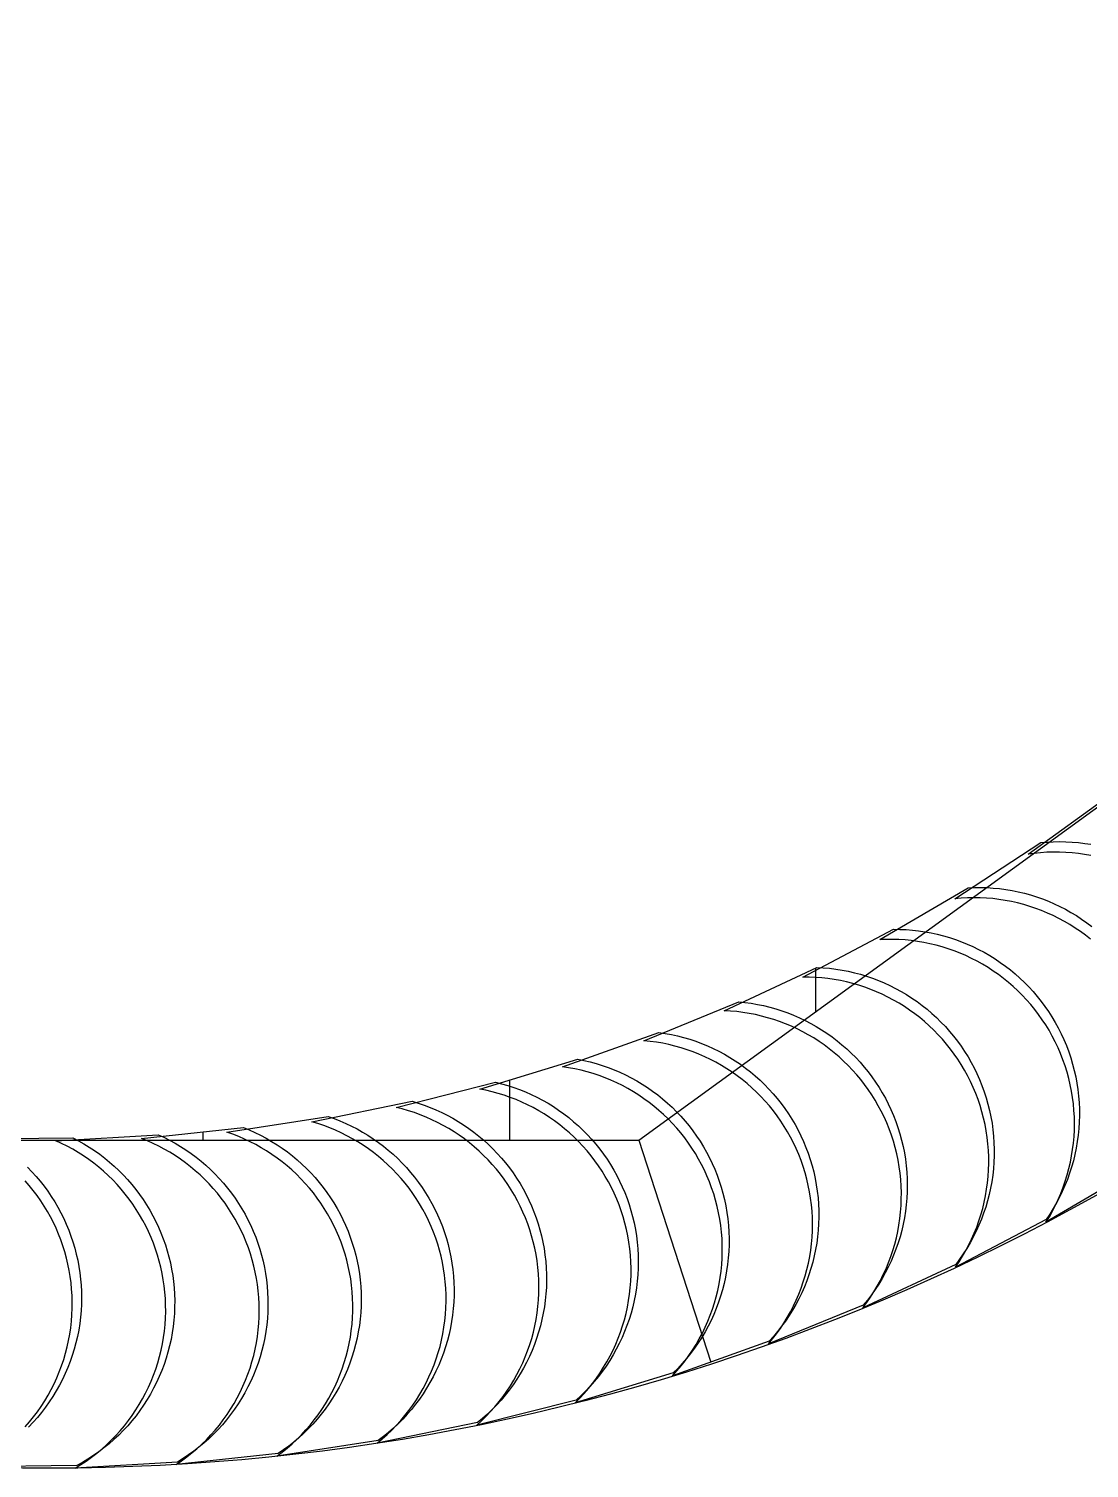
# Model space of a CAD drawing. Header units: metres. Extents: x -10.4 to 10.4, y -10.4 to 10.4.
# Drawn here: x -0.1 to 5.07, y -10.44 to -3.42 of the extents above; entities that cross this region are included whole.
import ezdxf

# ---------------------------------------------------------------- set-up
doc = ezdxf.new("R2010")
doc.units = ezdxf.units.M
for name, color, linetype in [('OBSERVED_CIRCULAR_SCAN', 3, 'Continuous'), ('SCAN_FOOTPRINTS', 5, 'Continuous'), ('TANK_BOUNDARY', 7, 'Continuous')]:
    doc.layers.add(name, color=color, linetype=linetype)

msp = doc.modelspace()

# ---------------------------------------------------------------- linework, layer by layer
at = {"layer": 'OBSERVED_CIRCULAR_SCAN'}
for p, q in [((2.872, -8.8392), (7.5191, -5.4629)), ((3.7364, -8.2112), (3.7364, -7.9982)), ((2.2419, -8.5454), (2.2419, -8.8392)), ((-2.872, -8.8392), (2.872, -8.8392)), ((0.7473, -8.8392), (0.7473, -8.7983)), ((2.872, -8.8392), (3.2237, -9.9215))]:
    msp.add_line(p, q, dxfattribs=at)
at = {"layer": 'SCAN_FOOTPRINTS'}
for points in [[(5.0782, -7.4499), (5.0479, -7.4446), (5.0174, -7.4403), (4.9868, -7.437), (4.9561, -7.4348), (4.9253, -7.4336), (4.8945, -7.4335), (4.8637, -7.4344), (4.833, -7.4364), (4.8023, -7.4394), (4.7718, -7.4435), (5.177, -7.1506)], [(5.0762, -7.8583), (5.052, -7.8393), (5.0272, -7.8211), (5.0017, -7.8037), (4.9757, -7.7872), (4.9491, -7.7717), (4.9221, -7.757), (4.8945, -7.7433), (4.8665, -7.7305), (4.838, -7.7187), (4.8092, -7.7079), (4.78, -7.6981), (4.7505, -7.6893), (4.7207, -7.6815), (4.6907, -7.6747), (4.6604, -7.6689), (4.63, -7.6642), (4.5994, -7.6605), (4.5688, -7.6579), (4.538, -7.6563), (4.5072, -7.6558), (4.4764, -7.6563), (4.4457, -7.6579), (4.415, -7.6606), (4.8336, -7.3871), (4.8336, -7.3871), (4.8643, -7.3844), (4.895, -7.3829), (4.9258, -7.3823), (4.9566, -7.3828), (4.9873, -7.3844), (5.018, -7.387), (5.0486, -7.3907), (5.079, -7.3954)], [(5.2902, -8.9864), (4.8592, -9.2398), (4.8592, -9.2398), (4.8757, -9.2126), (4.8912, -9.1849), (4.9058, -9.1566), (4.9193, -9.1279), (4.9318, -9.0987), (4.9433, -9.069), (4.9537, -9.039), (4.963, -9.0086), (4.9713, -8.9779), (4.9785, -8.9469), (4.9846, -8.9157), (4.9895, -8.8843), (4.9934, -8.8528), (4.9962, -8.8211), (4.9978, -8.7894), (4.9983, -8.7576), (4.9977, -8.7258), (4.996, -8.6941), (4.9931, -8.6624), (4.9891, -8.6309), (4.984, -8.5995), (4.9779, -8.5683), (4.9706, -8.5374), (4.9622, -8.5067), (4.9527, -8.4764), (4.9422, -8.4464), (4.9307, -8.4168), (4.918, -8.3876), (4.9044, -8.3589), (4.8898, -8.3307), (4.8742, -8.303), (4.8581, -8.2767), (4.8412, -8.251), (4.8233, -8.2259), (4.8047, -8.2014), (4.7852, -8.1776), (4.7649, -8.1544), (4.7438, -8.132), (4.722, -8.1102), (4.6994, -8.0893), (4.6761, -8.0691), (4.6522, -8.0497), (4.6276, -8.0312), (4.6024, -8.0135), (4.5766, -7.9967), (4.5502, -7.9808), (4.5233, -7.9658), (4.496, -7.9517), (4.4681, -7.9386), (4.4398, -7.9264), (4.4111, -7.9152), (4.3821, -7.905), (4.3527, -7.8958), (4.323, -7.8876), (4.2931, -7.8804), (4.2629, -7.8743), (4.2325, -7.8692), (4.202, -7.8651), (4.1714, -7.8621), (4.1406, -7.8601), (4.1099, -7.8592), (4.0791, -7.8593), (4.0483, -7.8605), (4.4793, -7.6071), (4.4793, -7.6071), (4.5101, -7.6059), (4.5409, -7.6058), (4.5717, -7.6067), (4.6024, -7.6087), (4.633, -7.6117), (4.6636, -7.6158), (4.6939, -7.6209), (4.7241, -7.627), (4.754, -7.6342), (4.7837, -7.6424), (4.8131, -7.6516), (4.8422, -7.6618), (4.8709, -7.673), (4.8991, -7.6852), (4.927, -7.6983), (4.9544, -7.7124), (4.9813, -7.7274), (5.0076, -7.7433), (5.0334, -7.7601), (5.0586, -7.7778), (5.0832, -7.7963)], [(-0.3896, -8.8331), (0.1104, -8.8272), (0.1104, -8.8272), (0.1377, -8.8415), (0.1645, -8.8567), (0.1908, -8.8728), (0.2165, -8.8897), (0.2416, -8.9076), (0.266, -8.9263), (0.2898, -8.9458), (0.313, -8.9661), (0.3354, -8.9872), (0.3571, -9.0091), (0.378, -9.0316), (0.3982, -9.0549), (0.4175, -9.0789), (0.436, -9.1035), (0.4537, -9.1287), (0.4705, -9.1545), (0.4863, -9.1809), (0.5013, -9.2078), (0.5154, -9.2352), (0.5285, -9.2631), (0.5406, -9.2914), (0.5518, -9.3201), (0.562, -9.3492), (0.5711, -9.3785), (0.5793, -9.4082), (0.5865, -9.4382), (0.5926, -9.4684), (0.5977, -9.4987), (0.6017, -9.5293), (0.6047, -9.5599), (0.6066, -9.5906), (0.6075, -9.6214), (0.6073, -9.6532), (0.606, -9.685), (0.6036, -9.7167), (0.6, -9.7482), (0.5954, -9.7797), (0.5896, -9.811), (0.5828, -9.842), (0.5748, -9.8728), (0.5658, -9.9032), (0.5556, -9.9334), (0.5445, -9.9631), (0.5323, -9.9925), (0.519, -10.0214), (0.5048, -10.0498), (0.4895, -10.0777), (0.4733, -10.105), (0.4561, -10.1318), (0.438, -10.1579), (0.419, -10.1833), (0.3991, -10.2081), (0.3783, -10.2322), (0.3567, -10.2555), (0.3343, -10.278), (0.3111, -10.2997), (0.2871, -10.3206), (0.2624, -10.3407), (0.2371, -10.3598), (0.211, -10.3781), (0.1844, -10.3954), (0.1571, -10.4117), (0.1293, -10.4271), (-0.3707, -10.433)], [(-0.1108, -8.9709), (-0.0894, -8.993), (-0.0687, -9.0159), (-0.0489, -9.0394), (-0.0299, -9.0636), (-0.0117, -9.0885), (0.0056, -9.1139), (0.0221, -9.14), (0.0376, -9.1665), (0.0522, -9.1936), (0.0659, -9.2212), (0.0787, -9.2493), (0.0904, -9.2777), (0.1012, -9.3066), (0.111, -9.3357), (0.1198, -9.3653), (0.1276, -9.3951), (0.1344, -9.4251), (0.1401, -9.4554), (0.1448, -9.4858), (0.1484, -9.5164), (0.151, -9.547), (0.1525, -9.5778), (0.153, -9.6086), (0.1525, -9.6394), (0.1508, -9.6711), (0.148, -9.7028), (0.1441, -9.7343), (0.139, -9.7657), (0.1329, -9.7969), (0.1256, -9.8278), (0.1173, -9.8585), (0.1079, -9.8889), (0.0974, -9.9189), (0.0859, -9.9485), (0.0734, -9.9777), (0.0598, -10.0065), (0.0452, -10.0347), (0.0296, -10.0624), (0.0131, -10.0895), (-0.0044, -10.1161), (-0.0229, -10.142), (-0.0422, -10.1672), (-0.0624, -10.1918), (-0.0834, -10.2156), (-0.1053, -10.2386)], [(-0.1217, -10.2381), (-0.1009, -10.214), (-0.081, -10.1892), (-0.062, -10.1638), (-0.0439, -10.1377), (-0.0267, -10.1109), (-0.0104, -10.0836), (0.0048, -10.0557), (0.0191, -10.0273), (0.0323, -9.9984), (0.0445, -9.969), (0.0557, -9.9393), (0.0658, -9.9091), (0.0748, -9.8787), (0.0828, -9.8479), (0.0897, -9.8169), (0.0954, -9.7856), (0.1001, -9.7542), (0.1036, -9.7226), (0.1061, -9.6909), (0.1074, -9.6591), (0.1076, -9.6273), (0.1067, -9.5965), (0.1047, -9.5658), (0.1017, -9.5352), (0.0977, -9.5046), (0.0926, -9.4743), (0.0865, -9.4441), (0.0793, -9.4141), (0.0712, -9.3845), (0.062, -9.3551), (0.0518, -9.326), (0.0407, -9.2973), (0.0285, -9.269), (0.0154, -9.2411), (0.0014, -9.2137), (-0.0136, -9.1868), (-0.0295, -9.1604), (-0.0463, -9.1346), (-0.0639, -9.1094), (-0.0824, -9.0848), (-0.1018, -9.0608), (-0.1219, -9.0375)]]:
    msp.add_lwpolyline(points, dxfattribs=at)
for points in [[(4.1151, -7.8101), (4.1459, -7.8104), (4.1766, -7.8117), (4.2073, -7.8141), (4.2379, -7.8175), (4.2684, -7.822), (4.2987, -7.8275), (4.3288, -7.8341), (4.3587, -7.8416), (4.3882, -7.8502), (4.4175, -7.8598), (4.4464, -7.8704), (4.4749, -7.8819), (4.5031, -7.8945), (4.5307, -7.908), (4.5579, -7.9224), (4.5846, -7.9378), (4.6108, -7.954), (4.6364, -7.9712), (4.6613, -7.9892), (4.6857, -8.008), (4.7094, -8.0277), (4.7324, -8.0482), (4.7547, -8.0694), (4.7762, -8.0914), (4.797, -8.1141), (4.817, -8.1376), (4.8362, -8.1616), (4.8545, -8.1864), (4.872, -8.2117), (4.8886, -8.2377), (4.9043, -8.2641), (4.9191, -8.2911), (4.9334, -8.3195), (4.9467, -8.3484), (4.959, -8.3777), (4.9702, -8.4075), (4.9804, -8.4376), (4.9894, -8.4681), (4.9974, -8.4988), (5.0044, -8.5298), (5.0102, -8.5611), (5.0149, -8.5925), (5.0185, -8.6241), (5.021, -8.6558), (5.0223, -8.6876), (5.0226, -8.7193), (5.0217, -8.7511), (5.0197, -8.7828), (5.0165, -8.8145), (5.0123, -8.846), (5.0069, -8.8773), (5.0005, -8.9084), (4.9929, -8.9393), (4.9843, -8.9699), (4.9746, -9.0002), (4.9638, -9.0301), (4.952, -9.0596), (4.9391, -9.0886), (4.9253, -9.1172), (4.9104, -9.1453), (4.8945, -9.1729), (4.8777, -9.1998), (4.8599, -9.2262), (4.4174, -9.459), (4.4174, -9.459), (4.4352, -9.4326), (4.452, -9.4056), (4.4679, -9.3781), (4.4827, -9.35), (4.4966, -9.3214), (4.5095, -9.2923), (4.5213, -9.2628), (4.5321, -9.2329), (4.5418, -9.2027), (4.5504, -9.1721), (4.558, -9.1412), (4.5644, -9.1101), (4.5698, -9.0787), (4.574, -9.0472), (4.5771, -9.0156), (4.5792, -8.9839), (4.58, -8.9521), (4.5798, -8.9203), (4.5784, -8.8886), (4.576, -8.8569), (4.5724, -8.8253), (4.5677, -8.7939), (4.5618, -8.7626), (4.5549, -8.7316), (4.5469, -8.7008), (4.5378, -8.6704), (4.5277, -8.6402), (4.5165, -8.6105), (4.5042, -8.5812), (4.4909, -8.5523), (4.4766, -8.5239), (4.4618, -8.4969), (4.4461, -8.4704), (4.4295, -8.4445), (4.412, -8.4191), (4.3937, -8.3944), (4.3745, -8.3703), (4.3545, -8.3469), (4.3337, -8.3242), (4.3122, -8.3022), (4.2899, -8.2809), (4.2669, -8.2605), (4.2432, -8.2408), (4.2188, -8.2219), (4.1939, -8.2039), (4.1683, -8.1868), (4.1421, -8.1705), (4.1154, -8.1552), (4.0882, -8.1407), (4.0605, -8.1273), (4.0324, -8.1147), (4.0039, -8.1031), (3.975, -8.0926), (3.9457, -8.083), (3.9161, -8.0744), (3.8863, -8.0668), (3.8562, -8.0603), (3.8259, -8.0548), (3.7954, -8.0503), (3.7648, -8.0469), (3.7341, -8.0445), (3.7034, -8.0432), (3.6726, -8.0429), (4.1151, -7.8101)], [(3.7417, -7.9958), (3.7724, -7.9975), (3.8031, -8.0003), (3.8336, -8.0041), (3.864, -8.0089), (3.8943, -8.0149), (3.9243, -8.0218), (3.954, -8.0297), (3.9835, -8.0387), (4.0126, -8.0487), (4.0414, -8.0596), (4.0698, -8.0716), (4.0977, -8.0845), (4.1252, -8.0983), (4.1522, -8.1131), (4.1787, -8.1288), (4.2047, -8.1454), (4.23, -8.1629), (4.2548, -8.1812), (4.2789, -8.2004), (4.3023, -8.2204), (4.325, -8.2411), (4.347, -8.2627), (4.3683, -8.285), (4.3888, -8.3079), (4.4085, -8.3316), (4.4273, -8.356), (4.4454, -8.3809), (4.4625, -8.4065), (4.4788, -8.4326), (4.4941, -8.4593), (4.5086, -8.4865), (4.5221, -8.5142), (4.535, -8.5432), (4.547, -8.5727), (4.5578, -8.6026), (4.5676, -8.6328), (4.5763, -8.6634), (4.584, -8.6942), (4.5905, -8.7253), (4.596, -8.7566), (4.6003, -8.7881), (4.6035, -8.8198), (4.6056, -8.8515), (4.6066, -8.8832), (4.6065, -8.915), (4.6052, -8.9468), (4.6028, -8.9785), (4.5993, -9.0101), (4.5947, -9.0415), (4.589, -9.0728), (4.5821, -9.1038), (4.5742, -9.1346), (4.5652, -9.1651), (4.5551, -9.1953), (4.544, -9.225), (4.5318, -9.2544), (4.5186, -9.2833), (4.5044, -9.3117), (4.4892, -9.3397), (4.473, -9.367), (4.4559, -9.3938), (4.4378, -9.4199), (4.4188, -9.4454), (3.9658, -9.657), (3.9658, -9.657), (3.9848, -9.6315), (4.0029, -9.6054), (4.02, -9.5786), (4.0362, -9.5513), (4.0514, -9.5234), (4.0656, -9.4949), (4.0788, -9.466), (4.091, -9.4366), (4.1021, -9.4069), (4.1122, -9.3767), (4.1212, -9.3462), (4.1291, -9.3155), (4.1359, -9.2844), (4.1417, -9.2531), (4.1463, -9.2217), (4.1498, -9.1901), (4.1522, -9.1584), (4.1534, -9.1266), (4.1536, -9.0949), (4.1526, -9.0631), (4.1505, -9.0314), (4.1473, -8.9997), (4.1429, -8.9683), (4.1375, -8.9369), (4.131, -8.9058), (4.1233, -8.875), (4.1146, -8.8444), (4.1048, -8.8142), (4.0939, -8.7843), (4.082, -8.7548), (4.0691, -8.7258), (4.0556, -8.6981), (4.0411, -8.6709), (4.0258, -8.6442), (4.0095, -8.6181), (3.9923, -8.5925), (3.9743, -8.5676), (3.9554, -8.5432), (3.9358, -8.5196), (3.9153, -8.4966), (3.894, -8.4743), (3.872, -8.4527), (3.8493, -8.432), (3.8258, -8.412), (3.8017, -8.3928), (3.777, -8.3745), (3.7517, -8.357), (3.7257, -8.3404), (3.6992, -8.3247), (3.6722, -8.3099), (3.6447, -8.2961), (3.6168, -8.2832), (3.5884, -8.2712), (3.5596, -8.2603), (3.5305, -8.2503), (3.501, -8.2413), (3.4713, -8.2334), (3.4412, -8.2265), (3.411, -8.2206), (3.3806, -8.2157), (3.3501, -8.2119), (3.3194, -8.2091), (3.2887, -8.2074), (3.7417, -7.9958)], [(3.3599, -8.1635), (3.3905, -8.1667), (3.421, -8.1709), (3.4514, -8.1762), (3.4815, -8.1825), (3.5114, -8.1898), (3.5411, -8.1982), (3.5704, -8.2075), (3.5994, -8.2179), (3.628, -8.2292), (3.6563, -8.2415), (3.6841, -8.2548), (3.7114, -8.269), (3.7382, -8.2841), (3.7645, -8.3002), (3.7902, -8.3171), (3.8153, -8.3349), (3.8398, -8.3535), (3.8637, -8.373), (3.8868, -8.3933), (3.9093, -8.4144), (3.931, -8.4362), (3.952, -8.4587), (3.9722, -8.482), (3.9915, -8.5059), (4.0101, -8.5305), (4.0278, -8.5557), (4.0446, -8.5815), (4.0605, -8.6079), (4.0756, -8.6347), (4.0896, -8.6621), (4.1028, -8.69), (4.115, -8.7182), (4.1265, -8.7479), (4.137, -8.7779), (4.1465, -8.8082), (4.1548, -8.8389), (4.1621, -8.8698), (4.1683, -8.901), (4.1733, -8.9324), (4.1773, -8.9639), (4.1801, -8.9956), (4.1819, -9.0273), (4.1825, -9.0591), (4.1819, -9.0909), (4.1803, -9.1226), (4.1775, -9.1543), (4.1737, -9.1858), (4.1687, -9.2172), (4.1626, -9.2484), (4.1554, -9.2794), (4.1471, -9.3101), (4.1377, -9.3405), (4.1273, -9.3705), (4.1158, -9.4001), (4.1033, -9.4293), (4.0897, -9.4581), (4.0752, -9.4863), (4.0596, -9.5141), (4.0431, -9.5412), (4.0257, -9.5678), (4.0073, -9.5937), (3.988, -9.619), (3.9678, -9.6436), (3.5053, -9.8335), (3.5053, -9.8335), (3.5255, -9.809), (3.5448, -9.7837), (3.5632, -9.7578), (3.5806, -9.7312), (3.5971, -9.7041), (3.6127, -9.6763), (3.6272, -9.6481), (3.6408, -9.6193), (3.6533, -9.5901), (3.6648, -9.5605), (3.6752, -9.5304), (3.6846, -9.5001), (3.6929, -9.4694), (3.7001, -9.4384), (3.7062, -9.4072), (3.7112, -9.3758), (3.715, -9.3443), (3.7178, -9.3126), (3.7194, -9.2809), (3.72, -9.2491), (3.7194, -9.2173), (3.7176, -9.1856), (3.7148, -9.1539), (3.7108, -9.1224), (3.7058, -9.091), (3.6996, -9.0598), (3.6923, -9.0289), (3.684, -8.9982), (3.6745, -8.9678), (3.664, -8.9378), (3.6525, -8.9082), (3.6403, -8.8799), (3.6271, -8.8521), (3.6131, -8.8247), (3.598, -8.7978), (3.5821, -8.7715), (3.5653, -8.7457), (3.5476, -8.7205), (3.529, -8.6959), (3.5097, -8.672), (3.4895, -8.6487), (3.4685, -8.6262), (3.4468, -8.6043), (3.4243, -8.5833), (3.4012, -8.563), (3.3773, -8.5435), (3.3528, -8.5249), (3.3277, -8.5071), (3.302, -8.4901), (3.2757, -8.4741), (3.2489, -8.459), (3.2215, -8.4447), (3.1938, -8.4315), (3.1655, -8.4192), (3.1369, -8.4078), (3.1079, -8.3975), (3.0786, -8.3881), (3.0489, -8.3798), (3.019, -8.3725), (2.9889, -8.3662), (2.9585, -8.3609), (2.928, -8.3567), (2.8974, -8.3535), (3.3599, -8.1635)], [(2.9706, -8.3131), (3.0011, -8.3177), (3.0313, -8.3234), (3.0614, -8.3301), (3.0912, -8.3378), (3.1207, -8.3465), (3.15, -8.3562), (3.1788, -8.367), (3.2073, -8.3787), (3.2354, -8.3913), (3.263, -8.405), (3.2901, -8.4195), (3.3167, -8.435), (3.3428, -8.4514), (3.3683, -8.4687), (3.3932, -8.4868), (3.4174, -8.5058), (3.441, -8.5256), (3.4639, -8.5461), (3.4861, -8.5675), (3.5076, -8.5896), (3.5282, -8.6124), (3.5481, -8.6359), (3.5672, -8.6601), (3.5854, -8.6849), (3.6028, -8.7104), (3.6193, -8.7364), (3.6348, -8.7629), (3.6495, -8.79), (3.6632, -8.8176), (3.676, -8.8456), (3.6878, -8.874), (3.6987, -8.9028), (3.7088, -8.933), (3.7179, -8.9634), (3.7259, -8.9942), (3.7328, -9.0252), (3.7386, -9.0565), (3.7433, -9.0879), (3.7469, -9.1195), (3.7493, -9.1512), (3.7507, -9.1829), (3.7509, -9.2147), (3.75, -9.2465), (3.748, -9.2782), (3.7448, -9.3099), (3.7406, -9.3414), (3.7352, -9.3727), (3.7287, -9.4038), (3.7212, -9.4347), (3.7125, -9.4653), (3.7028, -9.4955), (3.692, -9.5254), (3.6802, -9.5549), (3.6673, -9.584), (3.6534, -9.6126), (3.6385, -9.6407), (3.6227, -9.6682), (3.6058, -9.6952), (3.588, -9.7215), (3.5694, -9.7472), (3.5498, -9.7723), (3.5293, -9.7966), (3.508, -9.8202), (3.037, -9.9881), (3.037, -9.9881), (3.0583, -9.9645), (3.0788, -9.9402), (3.0984, -9.9152), (3.1171, -9.8894), (3.1349, -9.8631), (3.1517, -9.8361), (3.1676, -9.8086), (3.1825, -9.7805), (3.1964, -9.7519), (3.2092, -9.7229), (3.2211, -9.6934), (3.2318, -9.6635), (3.2416, -9.6332), (3.2502, -9.6026), (3.2578, -9.5717), (3.2643, -9.5406), (3.2696, -9.5093), (3.2739, -9.4778), (3.277, -9.4462), (3.279, -9.4144), (3.2799, -9.3827), (3.2797, -9.3509), (3.2784, -9.3191), (3.2759, -9.2874), (3.2723, -9.2558), (3.2676, -9.2244), (3.2618, -9.1932), (3.2549, -9.1621), (3.2469, -9.1314), (3.2379, -9.1009), (3.2277, -9.0708), (3.2169, -9.0419), (3.2051, -9.0135), (3.1923, -8.9855), (3.1785, -8.9579), (3.1639, -8.9309), (3.1483, -8.9043), (3.1318, -8.8783), (3.1144, -8.8529), (3.0962, -8.828), (3.0772, -8.8039), (3.0573, -8.7803), (3.0366, -8.7575), (3.0152, -8.7354), (2.993, -8.7141), (2.9701, -8.6935), (2.9465, -8.6737), (2.9222, -8.6547), (2.8973, -8.6366), (2.8718, -8.6193), (2.8458, -8.6029), (2.8192, -8.5875), (2.792, -8.5729), (2.7644, -8.5593), (2.7363, -8.5466), (2.7079, -8.5349), (2.679, -8.5242), (2.6498, -8.5144), (2.6203, -8.5057), (2.5904, -8.498), (2.5604, -8.4913), (2.5301, -8.4856), (2.4997, -8.481), (2.9706, -8.3131)], [(2.5747, -8.4441), (2.6049, -8.4502), (2.6349, -8.4572), (2.6646, -8.4653), (2.694, -8.4745), (2.7231, -8.4846), (2.7518, -8.4957), (2.7802, -8.5077), (2.808, -8.5208), (2.8355, -8.5348), (2.8624, -8.5497), (2.8888, -8.5655), (2.9147, -8.5822), (2.94, -8.5998), (2.9646, -8.6183), (2.9886, -8.6376), (3.012, -8.6577), (3.0346, -8.6785), (3.0565, -8.7002), (3.0776, -8.7226), (3.098, -8.7457), (3.1176, -8.7694), (3.1363, -8.7939), (3.1542, -8.8189), (3.1713, -8.8446), (3.1874, -8.8708), (3.2026, -8.8976), (3.217, -8.9248), (3.2303, -8.9526), (3.2427, -8.9807), (3.2542, -9.0093), (3.2647, -9.0383), (3.2741, -9.0676), (3.2828, -9.0982), (3.2905, -9.129), (3.297, -9.1601), (3.3024, -9.1914), (3.3067, -9.2229), (3.3099, -9.2546), (3.312, -9.2863), (3.313, -9.318), (3.3128, -9.3498), (3.3116, -9.3816), (3.3092, -9.4133), (3.3056, -9.4449), (3.301, -9.4763), (3.2953, -9.5076), (3.2884, -9.5386), (3.2805, -9.5694), (3.2715, -9.5999), (3.2614, -9.63), (3.2502, -9.6598), (3.2381, -9.6892), (3.2248, -9.7181), (3.2106, -9.7465), (3.1954, -9.7744), (3.1792, -9.8017), (3.162, -9.8285), (3.144, -9.8546), (3.125, -9.8801), (3.1051, -9.9049), (3.0843, -9.929), (3.0627, -9.9523), (3.0403, -9.9749), (2.562, -10.1204), (2.562, -10.1204), (2.5844, -10.0978), (2.6059, -10.0745), (2.6267, -10.0504), (2.6466, -10.0256), (2.6656, -10.0001), (2.6837, -9.974), (2.7008, -9.9472), (2.717, -9.9199), (2.7323, -9.892), (2.7465, -9.8636), (2.7597, -9.8347), (2.7719, -9.8053), (2.783, -9.7755), (2.7931, -9.7454), (2.8021, -9.7149), (2.8101, -9.6841), (2.8169, -9.6531), (2.8226, -9.6218), (2.8273, -9.5904), (2.8308, -9.5588), (2.8332, -9.5271), (2.8345, -9.4953), (2.8346, -9.4635), (2.8337, -9.4318), (2.8316, -9.4), (2.8284, -9.3684), (2.824, -9.3369), (2.8186, -9.3056), (2.8121, -9.2745), (2.8045, -9.2436), (2.7958, -9.2131), (2.7863, -9.1838), (2.7758, -9.1548), (2.7644, -9.1262), (2.752, -9.098), (2.7386, -9.0703), (2.7243, -9.043), (2.709, -9.0163), (2.6929, -8.9901), (2.6759, -8.9644), (2.658, -8.9394), (2.6392, -8.9149), (2.6196, -8.8912), (2.5993, -8.8681), (2.5781, -8.8457), (2.5562, -8.824), (2.5336, -8.8032), (2.5103, -8.7831), (2.4863, -8.7638), (2.4616, -8.7453), (2.4363, -8.7277), (2.4105, -8.711), (2.3841, -8.6952), (2.3571, -8.6803), (2.3297, -8.6663), (2.3018, -8.6532), (2.2735, -8.6412), (2.2447, -8.6301), (2.2157, -8.6199), (2.1862, -8.6108), (2.1565, -8.6027), (2.1266, -8.5957), (2.0964, -8.5896), (2.5747, -8.4441)], [(2.1731, -8.5563), (2.203, -8.5638), (2.2326, -8.5722), (2.2619, -8.5817), (2.2908, -8.5922), (2.3194, -8.6037), (2.3476, -8.6161), (2.3753, -8.6295), (2.4025, -8.6439), (2.4293, -8.6591), (2.4555, -8.6753), (2.4811, -8.6924), (2.5061, -8.7103), (2.5306, -8.7291), (2.5543, -8.7487), (2.5774, -8.7691), (2.5997, -8.7902), (2.6214, -8.8122), (2.6422, -8.8348), (2.6623, -8.8582), (2.6815, -8.8822), (2.7, -8.9069), (2.7175, -8.9322), (2.7342, -8.958), (2.75, -8.9845), (2.7649, -9.0114), (2.7789, -9.0389), (2.7919, -9.0668), (2.8039, -9.0951), (2.815, -9.1238), (2.8251, -9.1529), (2.8342, -9.1824), (2.8422, -9.2121), (2.8495, -9.243), (2.8557, -9.2742), (2.8607, -9.3056), (2.8647, -9.3371), (2.8675, -9.3688), (2.8692, -9.4005), (2.8698, -9.4323), (2.8693, -9.4641), (2.8676, -9.4958), (2.8648, -9.5275), (2.8609, -9.5591), (2.8559, -9.5904), (2.8498, -9.6216), (2.8426, -9.6526), (2.8343, -9.6833), (2.8249, -9.7136), (2.8145, -9.7437), (2.803, -9.7733), (2.7904, -9.8025), (2.7769, -9.8313), (2.7623, -9.8595), (2.7468, -9.8872), (2.7302, -9.9144), (2.7128, -9.9409), (2.6944, -9.9669), (2.6751, -9.9921), (2.6549, -10.0167), (2.6338, -10.0405), (2.612, -10.0636), (2.5893, -10.0859), (2.5659, -10.1073), (2.0812, -10.2301), (2.0812, -10.2301), (2.1046, -10.2086), (2.1273, -10.1863), (2.1491, -10.1632), (2.1702, -10.1394), (2.1904, -10.1149), (2.2097, -10.0896), (2.2281, -10.0637), (2.2455, -10.0371), (2.2621, -10.01), (2.2776, -9.9823), (2.2922, -9.954), (2.3057, -9.9253), (2.3183, -9.896), (2.3298, -9.8664), (2.3402, -9.8364), (2.3496, -9.806), (2.3579, -9.7753), (2.3651, -9.7444), (2.3712, -9.7132), (2.3762, -9.6818), (2.3801, -9.6502), (2.3829, -9.6186), (2.3846, -9.5868), (2.3851, -9.5551), (2.3845, -9.5233), (2.3828, -9.4915), (2.38, -9.4599), (2.376, -9.4283), (2.371, -9.397), (2.3648, -9.3658), (2.3575, -9.3348), (2.3495, -9.3051), (2.3404, -9.2757), (2.3303, -9.2466), (2.3192, -9.2179), (2.3072, -9.1895), (2.2942, -9.1616), (2.2802, -9.1342), (2.2653, -9.1072), (2.2495, -9.0808), (2.2328, -9.0549), (2.2153, -9.0296), (2.1968, -9.0049), (2.1776, -8.9809), (2.1575, -8.9576), (2.1367, -8.9349), (2.115, -8.913), (2.0927, -8.8918), (2.0696, -8.8714), (2.0459, -8.8518), (2.0214, -8.833), (1.9964, -8.8151), (1.9708, -8.7981), (1.9446, -8.7819), (1.9178, -8.7666), (1.8906, -8.7523), (1.8629, -8.7389), (1.8347, -8.7264), (1.8061, -8.715), (1.7772, -8.7045), (1.7479, -8.695), (1.7183, -8.6865), (1.6884, -8.679), (2.1731, -8.5563)], [(1.7666, -8.6494), (1.7961, -8.6582), (1.8253, -8.6681), (1.8541, -8.679), (1.8825, -8.6908), (1.9105, -8.7036), (1.938, -8.7174), (1.9651, -8.7321), (1.9916, -8.7477), (2.0176, -8.7642), (2.043, -8.7816), (2.0679, -8.7999), (2.092, -8.8189), (2.1155, -8.8388), (2.1383, -8.8595), (2.1604, -8.881), (2.1817, -8.9032), (2.2023, -8.9261), (2.222, -8.9497), (2.241, -8.974), (2.2591, -8.9989), (2.2763, -9.0244), (2.2927, -9.0505), (2.3082, -9.0772), (2.3227, -9.1043), (2.3363, -9.1319), (2.3489, -9.16), (2.3606, -9.1885), (2.3713, -9.2174), (2.381, -9.2466), (2.3897, -9.2761), (2.3974, -9.306), (2.404, -9.336), (2.4098, -9.3673), (2.4145, -9.3987), (2.4181, -9.4303), (2.4205, -9.462), (2.4219, -9.4938), (2.4221, -9.5255), (2.4212, -9.5573), (2.4191, -9.589), (2.416, -9.6207), (2.4117, -9.6522), (2.4063, -9.6835), (2.3998, -9.7146), (2.3922, -9.7455), (2.3836, -9.7761), (2.3738, -9.8063), (2.363, -9.8362), (2.3512, -9.8657), (2.3383, -9.8948), (2.3244, -9.9234), (2.3095, -9.9514), (2.2936, -9.979), (2.2768, -10.0059), (2.259, -10.0323), (2.2403, -10.058), (2.2207, -10.083), (2.2002, -10.1073), (2.1789, -10.1309), (2.1567, -10.1537), (2.1338, -10.1757), (2.1101, -10.1969), (2.0857, -10.2172), (1.5957, -10.3169), (1.5957, -10.3169), (1.6202, -10.2966), (1.6439, -10.2754), (1.6668, -10.2534), (1.6889, -10.2306), (1.7103, -10.207), (1.7307, -10.1827), (1.7503, -10.1577), (1.769, -10.132), (1.7868, -10.1056), (1.8037, -10.0787), (1.8196, -10.0511), (1.8345, -10.0231), (1.8484, -9.9945), (1.8612, -9.9654), (1.8731, -9.9359), (1.8839, -9.906), (1.8936, -9.8758), (1.9023, -9.8452), (1.9099, -9.8143), (1.9164, -9.7832), (1.9217, -9.7519), (1.926, -9.7204), (1.9292, -9.6888), (1.9312, -9.657), (1.9321, -9.6253), (1.9319, -9.5935), (1.9306, -9.5617), (1.9281, -9.53), (1.9246, -9.4984), (1.9199, -9.467), (1.9141, -9.4357), (1.9074, -9.4057), (1.8998, -9.3759), (1.8911, -9.3463), (1.8814, -9.3171), (1.8707, -9.2882), (1.859, -9.2597), (1.8463, -9.2317), (1.8327, -9.204), (1.8182, -9.1769), (1.8027, -9.1502), (1.7864, -9.1242), (1.7691, -9.0986), (1.751, -9.0737), (1.7321, -9.0495), (1.7123, -9.0258), (1.6918, -9.0029), (1.6704, -8.9807), (1.6484, -8.9593), (1.6256, -8.9386), (1.6021, -8.9187), (1.5779, -8.8996), (1.5531, -8.8813), (1.5277, -8.8639), (1.5017, -8.8474), (1.4751, -8.8318), (1.4481, -8.8171), (1.4205, -8.8033), (1.3925, -8.7905), (1.3641, -8.7787), (1.3353, -8.7678), (1.3061, -8.7579), (1.2766, -8.7491), (1.7666, -8.6494)], [(0.9427, -8.7775), (0.9712, -8.7891), (0.9993, -8.8016), (1.027, -8.8152), (1.0542, -8.8297), (1.0808, -8.8451), (1.107, -8.8613), (1.1325, -8.8785), (1.1575, -8.8966), (1.1818, -8.9155), (1.2054, -8.9352), (1.2284, -8.9557), (1.2507, -8.977), (1.2722, -8.999), (1.2929, -9.0218), (1.3129, -9.0452), (1.332, -9.0693), (1.3503, -9.0941), (1.3678, -9.1195), (1.3844, -9.1454), (1.4, -9.1719), (1.4148, -9.1989), (1.4286, -9.2265), (1.4415, -9.2544), (1.4534, -9.2828), (1.4643, -9.3116), (1.4743, -9.3408), (1.4832, -9.3702), (1.4911, -9.4), (1.498, -9.43), (1.5039, -9.4602), (1.5087, -9.4906), (1.5125, -9.5212), (1.5153, -9.5529), (1.517, -9.5846), (1.5176, -9.6164), (1.5171, -9.6482), (1.5154, -9.6799), (1.5126, -9.7116), (1.5087, -9.7431), (1.5037, -9.7745), (1.4975, -9.8057), (1.4903, -9.8366), (1.482, -9.8673), (1.4726, -9.8977), (1.4622, -9.9277), (1.4506, -9.9573), (1.4381, -9.9865), (1.4245, -10.0153), (1.4099, -10.0435), (1.3944, -10.0712), (1.3778, -10.0984), (1.3604, -10.1249), (1.3419, -10.1508), (1.3226, -10.1761), (1.3024, -10.2006), (1.2814, -10.2245), (1.2595, -10.2475), (1.2368, -10.2698), (1.2134, -10.2912), (1.1892, -10.3119), (1.1643, -10.3316), (1.1387, -10.3505), (1.1125, -10.3684), (0.6153, -10.4215), (0.6153, -10.4215), (0.6415, -10.4035), (0.6671, -10.3847), (0.692, -10.3649), (0.7162, -10.3443), (0.7397, -10.3228), (0.7623, -10.3006), (0.7842, -10.2775), (0.8053, -10.2537), (0.8255, -10.2291), (0.8448, -10.2039), (0.8632, -10.178), (0.8807, -10.1514), (0.8972, -10.1243), (0.9128, -10.0966), (0.9273, -10.0683), (0.9409, -10.0396), (0.9535, -10.0104), (0.965, -9.9808), (0.9754, -9.9507), (0.9848, -9.9204), (0.9931, -9.8897), (1.0004, -9.8587), (1.0065, -9.8275), (1.0115, -9.7962), (1.0154, -9.7646), (1.0182, -9.7329), (1.0199, -9.7012), (1.0204, -9.6694), (1.0199, -9.6376), (1.0182, -9.6059), (1.0153, -9.5742), (1.0116, -9.5437), (1.0067, -9.5133), (1.0009, -9.483), (0.994, -9.453), (0.986, -9.4233), (0.9771, -9.3938), (0.9672, -9.3647), (0.9562, -9.3359), (0.9443, -9.3075), (0.9314, -9.2795), (0.9176, -9.252), (0.9029, -9.225), (0.8872, -9.1985), (0.8706, -9.1725), (0.8532, -9.1471), (0.8349, -9.1224), (0.8157, -9.0983), (0.7958, -9.0748), (0.775, -9.052), (0.7535, -9.03), (0.7312, -9.0087), (0.7083, -8.9882), (0.6846, -8.9685), (0.6603, -8.9496), (0.6353, -8.9316), (0.6098, -8.9144), (0.5837, -8.8981), (0.557, -8.8827), (0.5298, -8.8682), (0.5022, -8.8547), (0.4741, -8.8421), (0.4455, -8.8305), (0.9427, -8.7775)], [(1.3562, -8.7231), (1.3852, -8.7334), (1.4139, -8.7446), (1.4421, -8.7568), (1.47, -8.77), (1.4973, -8.7841), (1.5242, -8.7992), (1.5505, -8.8151), (1.5763, -8.832), (1.6015, -8.8497), (1.6261, -8.8683), (1.65, -8.8877), (1.6732, -8.9079), (1.6957, -8.9289), (1.7175, -8.9506), (1.7386, -8.9731), (1.7588, -8.9963), (1.7783, -9.0202), (1.7969, -9.0447), (1.8147, -9.0698), (1.8316, -9.0956), (1.8476, -9.1219), (1.8627, -9.1487), (1.8769, -9.176), (1.8902, -9.2038), (1.9024, -9.2321), (1.9137, -9.2607), (1.9241, -9.2897), (1.9334, -9.3191), (1.9417, -9.3487), (1.949, -9.3786), (1.9552, -9.4088), (1.9605, -9.4391), (1.9648, -9.4706), (1.968, -9.5023), (1.97, -9.534), (1.971, -9.5658), (1.9708, -9.5975), (1.9695, -9.6293), (1.9671, -9.661), (1.9636, -9.6926), (1.9589, -9.724), (1.9532, -9.7553), (1.9463, -9.7863), (1.9384, -9.8171), (1.9294, -9.8476), (1.9193, -9.8777), (1.9081, -9.9075), (1.8959, -9.9368), (1.8827, -9.9657), (1.8684, -9.9942), (1.8532, -10.0221), (1.837, -10.0494), (1.8198, -10.0761), (1.8017, -10.1023), (1.7827, -10.1277), (1.7628, -10.1525), (1.742, -10.1766), (1.7204, -10.1999), (1.698, -10.2225), (1.6748, -10.2442), (1.6509, -10.2651), (1.6262, -10.2852), (1.6009, -10.3043), (1.1067, -10.3808), (1.1067, -10.3808), (1.1321, -10.3616), (1.1568, -10.3416), (1.1807, -10.3207), (1.2039, -10.2989), (1.2263, -10.2764), (1.2479, -10.2531), (1.2687, -10.229), (1.2886, -10.2042), (1.3076, -10.1787), (1.3257, -10.1526), (1.3429, -10.1259), (1.3591, -10.0985), (1.3743, -10.0706), (1.3886, -10.0422), (1.4018, -10.0133), (1.414, -9.984), (1.4251, -9.9542), (1.4352, -9.924), (1.4443, -9.8936), (1.4522, -9.8628), (1.4591, -9.8318), (1.4648, -9.8005), (1.4695, -9.769), (1.473, -9.7375), (1.4754, -9.7058), (1.4767, -9.674), (1.4769, -9.6422), (1.4759, -9.6104), (1.4739, -9.5787), (1.4707, -9.5471), (1.4664, -9.5156), (1.4611, -9.4853), (1.4549, -9.4551), (1.4476, -9.4252), (1.4393, -9.3955), (1.4299, -9.3662), (1.4196, -9.3372), (1.4083, -9.3085), (1.396, -9.2803), (1.3828, -9.2525), (1.3686, -9.2252), (1.3535, -9.1983), (1.3375, -9.172), (1.3206, -9.1463), (1.3028, -9.1212), (1.2842, -9.0966), (1.2647, -9.0728), (1.2445, -9.0496), (1.2234, -9.0271), (1.2016, -9.0054), (1.1791, -8.9844), (1.1559, -8.9642), (1.1319, -8.9448), (1.1074, -8.9262), (1.0822, -8.9085), (1.0564, -8.8916), (1.0301, -8.8757), (1.0032, -8.8606), (0.9759, -8.8465), (0.948, -8.8333), (0.9198, -8.8211), (0.8911, -8.8099), (0.8621, -8.7996), (1.3562, -8.7231)], [(0.5272, -8.8122), (0.5551, -8.8251), (0.5826, -8.839), (0.6096, -8.8538), (0.636, -8.8696), (0.6619, -8.8862), (0.6873, -8.9037), (0.712, -8.9221), (0.736, -8.9413), (0.7594, -8.9613), (0.7821, -8.9821), (0.8041, -9.0037), (0.8253, -9.026), (0.8458, -9.049), (0.8654, -9.0727), (0.8843, -9.0971), (0.9023, -9.1221), (0.9194, -9.1477), (0.9356, -9.1739), (0.9509, -9.2006), (0.9653, -9.2278), (0.9788, -9.2555), (0.9913, -9.2836), (1.0028, -9.3122), (1.0134, -9.3411), (1.023, -9.3704), (1.0315, -9.4), (1.039, -9.4298), (1.0456, -9.4599), (1.051, -9.4902), (1.0555, -9.5207), (1.0589, -9.5513), (1.0612, -9.582), (1.0625, -9.6138), (1.0627, -9.6455), (1.0618, -9.6773), (1.0597, -9.709), (1.0566, -9.7407), (1.0523, -9.7722), (1.0469, -9.8035), (1.0404, -9.8346), (1.0328, -9.8655), (1.0241, -9.896), (1.0144, -9.9263), (1.0036, -9.9562), (0.9917, -9.9857), (0.9788, -10.0147), (0.9649, -10.0433), (0.95, -10.0714), (0.9341, -10.0989), (0.9172, -10.1259), (0.8994, -10.1522), (0.8807, -10.1779), (0.8611, -10.2029), (0.8406, -10.2272), (0.8193, -10.2508), (0.7971, -10.2736), (0.7742, -10.2956), (0.7505, -10.3167), (0.726, -10.3371), (0.7009, -10.3565), (0.6751, -10.3751), (0.6486, -10.3927), (0.6216, -10.4094), (0.1225, -10.4389), (0.1225, -10.4389), (0.1495, -10.4222), (0.176, -10.4046), (0.2018, -10.386), (0.2269, -10.3666), (0.2513, -10.3463), (0.275, -10.3251), (0.298, -10.3031), (0.3201, -10.2803), (0.3415, -10.2567), (0.362, -10.2324), (0.3816, -10.2074), (0.4003, -10.1817), (0.4181, -10.1554), (0.4349, -10.1284), (0.4508, -10.1009), (0.4658, -10.0728), (0.4797, -10.0442), (0.4926, -10.0152), (0.5044, -9.9857), (0.5152, -9.9558), (0.525, -9.9256), (0.5337, -9.895), (0.5413, -9.8641), (0.5478, -9.833), (0.5532, -9.8017), (0.5574, -9.7702), (0.5606, -9.7385), (0.5627, -9.7068), (0.5636, -9.6751), (0.5634, -9.6433), (0.5621, -9.6115), (0.5597, -9.5808), (0.5563, -9.5502), (0.5519, -9.5197), (0.5464, -9.4894), (0.5399, -9.4593), (0.5324, -9.4295), (0.5238, -9.3999), (0.5143, -9.3706), (0.5037, -9.3417), (0.4922, -9.3131), (0.4797, -9.285), (0.4662, -9.2573), (0.4518, -9.2301), (0.4365, -9.2034), (0.4202, -9.1772), (0.4031, -9.1516), (0.3851, -9.1266), (0.3663, -9.1023), (0.3467, -9.0785), (0.3262, -9.0555), (0.305, -9.0332), (0.283, -9.0116), (0.2603, -8.9908), (0.2369, -8.9708), (0.2128, -8.9516), (0.1881, -8.9332), (0.1628, -8.9157), (0.1369, -8.8991), (0.1104, -8.8834), (0.0834, -8.8685), (0.056, -8.8546), (0.028, -8.8417), (0.5272, -8.8122)]]:
    msp.add_lwpolyline(points, close=True, dxfattribs=at)
at = {"layer": 'TANK_BOUNDARY'}
msp.add_circle((0, 0), 10.4396, dxfattribs=at)

doc.saveas('drawing.dxf')
